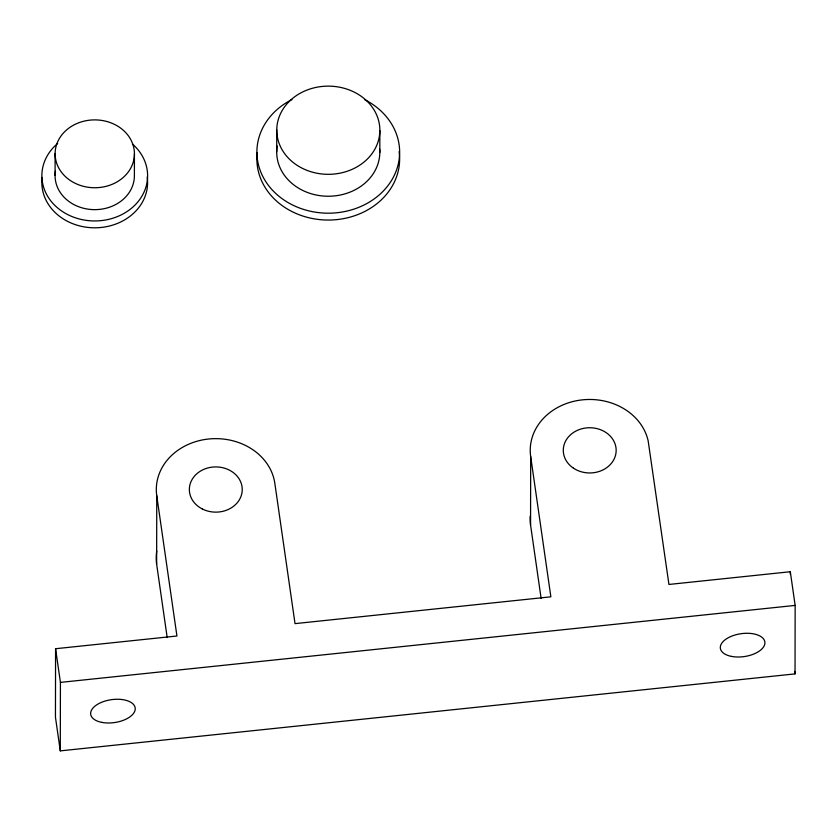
<?xml version="1.0" encoding="UTF-8"?>
<svg xmlns="http://www.w3.org/2000/svg" width="837" height="837" viewBox="0 0 837 837"><rect width="100%" height="100%" fill="white"/><g stroke="black" fill="none" stroke-linecap="round" stroke-linejoin="round"><path stroke-width="1.26" d="M55.085 175.425L55.116 153.506M530.679 456.531L550.861 596.823L295.022 623.628L274.839 483.336A59.49 50.879 0.1 0 0 208.539 439.017A59.49 50.879 0.1 0 0 156.76 495.713L176.931 636.005L55.577 648.717L55.451 717.204L60.295 750.873L795.035 673.89L795.15 605.413L790.306 571.734L668.941 584.456L648.162 440.869A59.49 50.879 0.1 0 0 580.533 400.076A59.49 50.879 0.1 0 0 530.679 456.531L530.564 525.008L541.12 598.382M60.295 750.873L60.421 682.396L55.577 648.717M134.433 154.123A39.653 33.919 0.1 0 1 74.66 183.041A39.653 33.919 0.1 0 1 75.236 124.284A39.653 33.919 0.1 0 1 134.433 154.123L134.391 176.032A39.653 33.919 0.1 0 1 91.808 209.553A39.653 33.919 0.1 0 1 55.462 170.999M167.191 637.553L156.634 564.19L156.76 495.713M276.712 151.738L276.754 129.829M379.82 152.533L379.862 130.624A51.559 44.099 0.1 0 0 302.91 91.84A51.559 44.099 0.1 0 0 302.157 168.216A51.559 44.099 0.1 0 0 379.862 130.624M790.306 574.318L790.306 571.734M60.421 682.396L795.15 605.413M794.669 671.389L795.035 673.89M156.634 564.19A59.49 50.879 0.1 0 1 156.77 550.913M530.564 525.008A59.49 50.879 0.1 0 1 530.198 516.147M364.482 99.54A71.386 61.059 0.1 0 1 382.844 191.516A71.386 61.059 0.1 0 1 273.772 191.547A71.386 61.059 0.1 0 1 291.946 99.561M399.103 151.56A71.386 61.059 0.1 0 1 328.983 220.047A71.386 61.059 0.1 0 1 257.241 152.732M379.695 149.08A51.559 44.099 0.1 0 1 326.482 196.214A51.559 44.099 0.1 0 1 277.214 145.994M147.207 177.078A52.877 45.229 0.1 0 1 94.968 227.8A52.877 45.229 0.1 0 1 42.185 177.444M132.445 144.037A52.877 45.229 0.1 0 1 131.807 207.994A52.877 45.229 0.1 0 1 57.031 207.419A52.877 45.229 0.1 0 1 57.669 143.462M101.769 722.373A22.473 11.551 -8.2 0 0 135.238 708.782A22.473 11.551 -8.2 0 0 101.8 702.212A22.473 11.551 -8.2 0 0 101.769 722.373M731.444 656.396A22.473 11.551 -8.2 0 0 764.913 642.806A22.473 11.551 -8.2 0 0 731.475 636.235A22.473 11.551 -8.2 0 0 731.444 656.396M573.45 468.165A26.439 22.609 0.1 0 0 615.906 453.508A26.439 22.609 0.1 0 0 579.811 429.381A26.439 22.609 0.1 0 0 573.45 468.165M202.387 509.011A26.439 22.609 0.1 0 0 242.238 489.729A26.439 22.609 0.1 0 0 202.774 469.839A26.439 22.609 0.1 0 0 202.387 509.011"/></g></svg>
